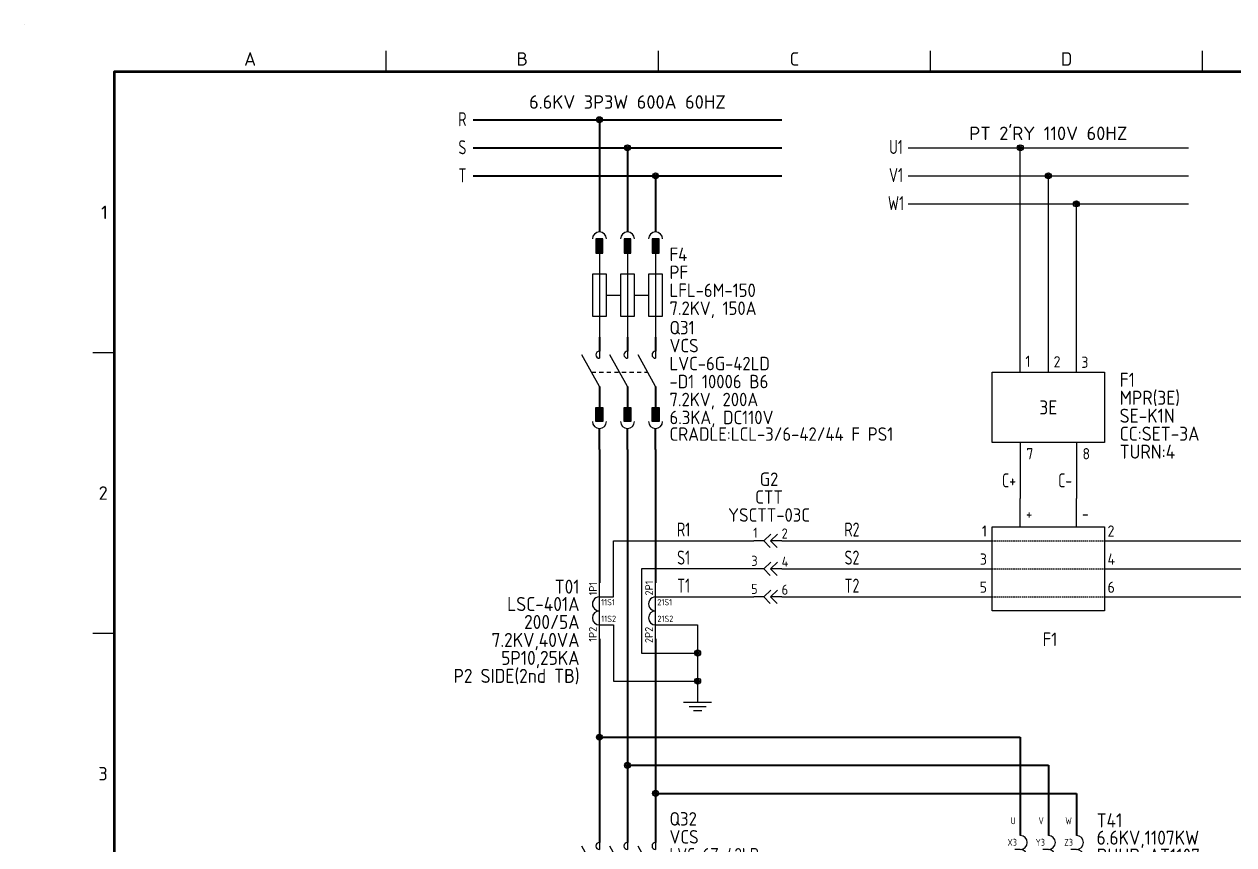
# Model space of a CAD drawing. Header units: millimetres. Extents: x 0 to 556, y 1 to 306.
# Drawn here: x 0 to 215.6, y 145.8 to 292 of the extents above; entities that cross this region are included whole.
import ezdxf
from ezdxf.enums import TextEntityAlignment as Align

# ---------------------------------------------------------------- set-up
doc = ezdxf.new("R2010")
doc.units = ezdxf.units.MM
for name, pattern in [('ACAD_ISO12W100', [21, 12, -3, 0, -3, 0, -3]), ('HIDDEN', [0.375, 0.25, -0.125]), ('JIS_02_0.7', [1.35, 0.75, -0.6])]:
    doc.linetypes.add(name, pattern=pattern)
doc.layers.add('BUS&POWER CABLE', color=2, linetype='Continuous', lineweight=40)
doc.layers.add('Sheet Out Line', color=2, linetype='Continuous', lineweight=50)
for name, color, linetype in [('LINK', 7, 'Continuous'), ('MISC', 7, 'Continuous'), ('Normal Text', 7, 'Continuous'), ('Sheet Line', 3, 'Continuous'), ('Sheet Text', 2, 'Continuous'), ('SYMS', 7, 'Continuous'), ('TAGS', 7, 'Continuous'), ('TERMS', 7, 'Continuous'), ('WIRE(DEFAULT)', 7, 'Continuous'), ('WIRE_RED', 1, 'Continuous'), ('WIRE_YELLOW', 2, 'Continuous'), ('WIREFIXED', 7, 'Continuous')]:
    doc.layers.add(name, color=color, linetype=linetype)
doc.styles.get("Standard").update_dxf_attribs({"font": 'txt.shx', "height": 2.4, "bigfont": 'whgtxt.shx'})
doc.styles.add('WD', font='ISOCP2.shx')
doc.styles.add('WD_IEC', font='ISOCP2.shx', dxfattribs={"width": 1.1, "height": 2.4, "bigfont": 'whgtxt.shx'})

# ---------------------------------------------------------------- blocks, each defined once
blk = doc.blocks.new('VDA1_CT1')
for p, q in [((0, -5), (0, 5)), ((0, 2.5), (2.5, 2.5)), ((0, -2.5), (2.5, -2.5))]:
    blk.add_line(p, q)
for centre, start, end in [((0, 1.25), 90, 270.1236), ((0, -1.25), 90.1236, 270)]:
    blk.add_arc(centre, 1.25, start, end)
at = {"style": 'WD_IEC', "width": 1.05}
blk.add_attdef('TERM01', text='', height=1.4, rotation=90, dxfattribs=at).set_placement((-0.02, 2.76), align=Align.BOTTOM_LEFT)
at = {"style": 'WD_IEC'}
for tag, p in [('TAG1', (-3.54, 3.07)), ('RATING11', (-3.54, -0.02)), ('RATING1', (-3.54, -3.22)), ('RATING2', (-3.54, -6.42)), ('RATING3', (-3.54, -9.62)), ('RATING4', (-3.54, -12.82))]:
    blk.add_attdef(tag, text='', height=2.5, dxfattribs=at).set_placement(p, align=Align.RIGHT)
at = {"flags": 1}
for tag, p, height, style in [('X2TERM01', (0, 5), 0.08, 'WD'), ('X2TERM03', (2.5, 2.5), 0.08, 'WD'), ('X8TERM04', (2.5, -2.5), 0.08, 'WD'), ('INST', (4.53, -4.65), 1, 'WD_IEC'), ('X8TERM02', (0, -5), 0.08, 'WD'), ('LOC', (4.42, -5.91), 1, 'WD_IEC'), ('FAMILY', (4.43, -7.27), 1, 'WD_IEC'), ('CAT', (4.47, -8.52), 1, 'WD_IEC'), ('ASSYCODE', (4.28, -11.08), 1, 'WD_IEC'), ('MFG', (4.41, -9.77), 1, 'WD_IEC')]:
    blk.add_attdef(tag, p, '', height=height, dxfattribs=dict(at, style=style))
at = {"style": 'WD_IEC'}
for tag, p in [('TERM03', (0.3, 0.67)), ('TERM04', (0.32, -2.28))]:
    blk.add_attdef(tag, text='', height=1.1, dxfattribs=at).set_placement(p, align=Align.BOTTOM_LEFT)
at = {"style": 'WD_IEC', "width": 1.05}
blk.add_attdef('TERM02', text='', height=1.4, rotation=90, dxfattribs=at).set_placement((-0.06, -2.83), align=Align.BOTTOM_RIGHT)
blk = doc.blocks.new('VDA2_CT1')
for p, q in [((0, -5), (0, 5)), ((0, 2.5), (2.5, 2.5)), ((0, -2.5), (2.5, -2.5))]:
    blk.add_line(p, q)
for centre, start, end in [((0, 1.25), 90, 270.1236), ((0, -1.25), 90.1236, 270)]:
    blk.add_arc(centre, 1.25, start, end)
at = {"style": 'WD_IEC', "width": 1.05}
blk.add_attdef('TERM01', text='', height=1.4, rotation=90, dxfattribs=at).set_placement((-0.02, 2.76), align=Align.BOTTOM_LEFT)
at = {"style": 'WD_IEC', "flags": 1}
for tag, p in [('TAG2', (-3.54, 3.07)), ('RATING11', (-3.54, -0.02)), ('RATING1', (-3.54, -3.22)), ('RATING2', (-3.54, -6.42)), ('RATING3', (-3.54, -9.62)), ('RATING4', (-3.54, -12.82))]:
    blk.add_attdef(tag, text='', height=2.5, dxfattribs=at).set_placement(p, align=Align.RIGHT)
at = {"flags": 1}
for tag, p, height, style in [('X2TERM01', (0, 5), 0.08, 'WD'), ('X2TERM03', (2.5, 2.5), 0.08, 'WD'), ('X8TERM04', (2.5, -2.5), 0.08, 'WD'), ('INST', (4.53, -4.65), 1, 'WD_IEC'), ('X8TERM02', (0, -5), 0.08, 'WD'), ('LOC', (4.42, -5.91), 1, 'WD_IEC'), ('FAMILY', (4.43, -7.27), 1, 'WD_IEC'), ('CAT', (4.47, -8.52), 1, 'WD_IEC'), ('ASSYCODE', (4.28, -11.08), 1, 'WD_IEC'), ('MFG', (4.41, -9.77), 1, 'WD_IEC')]:
    blk.add_attdef(tag, p, '', height=height, dxfattribs=dict(at, style=style))
at = {"style": 'WD_IEC'}
for tag, p in [('TERM03', (0.3, 0.67)), ('TERM04', (0.32, -2.28))]:
    blk.add_attdef(tag, text='', height=1.1, dxfattribs=at).set_placement(p, align=Align.BOTTOM_LEFT)
at = {"style": 'WD_IEC', "width": 1.05}
blk.add_attdef('TERM02', text='', height=1.4, rotation=90, dxfattribs=at).set_placement((-0.06, -2.83), align=Align.BOTTOM_RIGHT)
blk = doc.blocks.new('WDDOT')
for radius in [0.529, 0.33, 0.164]:
    blk.add_circle((0, 0), radius)
blk = doc.blocks.new('VGND2')
at = {"color": 3}
for p, q in [((0, 0), (0, -1.25)), ((-2.5, -1.25), (2.5, -1.25)), ((-1.5, -2), (1.5, -2)), ((-0.75, -2.75), (0.75, -2.75))]:
    blk.add_line(p, q, dxfattribs=at)
at = {"style": 'WD_IEC'}
for tag, p in [('INST', (-4.14, 0.1)), ('LOC', (-4.14, -3.4))]:
    blk.add_attdef(tag, text='', height=2.5, dxfattribs=at).set_placement(p, align=Align.RIGHT)
at = {"style": 'WD_IEC', "flags": 1}
blk.add_attdef('X2TERM01', (0, 0), '', height=0.32, dxfattribs=at)
at = {"color": 3, "style": 'WD_IEC', "flags": 1}
blk.add_attdef('TAG1', text='', height=2.4, dxfattribs=at).set_placement((-2.47, -6.6), align=Align.RIGHT)
blk = doc.blocks.new('HT51_TTM1')
at = {"layer": 'SYMS'}
for p, q in [((-0.7, 0), (-2.5, 0)), ((-0.7, 0), (0.56, 1.2)), ((-0.7, 0), (0.45, -1.2)), ((0.5, 0), (1.76, 1.2)), ((2.5, 0), (0.5, 0)), ((0.5, 0), (1.65, -1.2))]:
    blk.add_line(p, q, dxfattribs=at)
at = {"style": 'WD_IEC'}
for tag, p in [('TAG1', (0.23, 10.96)), ('RATING12', (0.23, 7.79)), ('RATING11', (0.23, 4.59))]:
    blk.add_attdef(tag, text='', height=2.4, dxfattribs=at).set_placement(p, align=Align.MIDDLE_CENTER)
blk.add_attdef('TERM01', text='', height=1.8, dxfattribs=at).set_placement((-1.81, 0.52), align=Align.RIGHT)
blk.add_attdef('TERM02', (2.46, 0.39), '', height=1.8, dxfattribs=at)
at = {"style": 'WD', "flags": 1}
for tag, p in [('X4TERM01', (-2.5, 0)), ('X1TERM02', (2.5, 0))]:
    blk.add_attdef(tag, p, '', height=0.08, dxfattribs=at)
at = {"style": 'WD_IEC', "flags": 1}
for tag, p in [('INST', (-3.15, -3.28)), ('LOC', (-3.18, -4.58)), ('FAMILY', (-3.05, -5.97)), ('MFG', (-2.98, -7.5)), ('CAT', (-3.01, -8.8)), ('ASSYCODE', (-2.88, -10.19)), ('CAT01', (-2.88, -11.59)), ('CAT02', (-2.88, -13.05))]:
    blk.add_attdef(tag, text='', height=1, dxfattribs=at).set_placement(p, align=Align.RIGHT)
blk = doc.blocks.new('HT52_TTM1')
at = {"layer": 'SYMS'}
for p, q in [((-0.7, 0), (-2.5, 0)), ((-0.7, 0), (0.56, 1.2)), ((-0.7, 0), (0.45, -1.2)), ((0.5, 0), (1.76, 1.2)), ((2.5, 0), (0.5, 0)), ((0.5, 0), (1.65, -1.2))]:
    blk.add_line(p, q, dxfattribs=at)
at = {"style": 'WD_IEC', "flags": 1}
for tag, p in [('TAG2', (0.23, 10.96)), ('RATING12', (0.23, 7.79)), ('RATING11', (0.23, 4.59))]:
    blk.add_attdef(tag, text='', height=2.4, dxfattribs=at).set_placement(p, align=Align.MIDDLE_CENTER)
at = {"style": 'WD_IEC'}
blk.add_attdef('TERM01', text='', height=1.8, dxfattribs=at).set_placement((-1.81, 0.52), align=Align.RIGHT)
blk.add_attdef('TERM02', (2.46, 0.39), '', height=1.8, dxfattribs=at)
at = {"style": 'WD', "flags": 1}
for tag, p in [('X4TERM01', (-2.5, 0)), ('X1TERM02', (2.5, 0))]:
    blk.add_attdef(tag, p, '', height=0.08, dxfattribs=at)
at = {"style": 'WD_IEC', "flags": 1}
for tag, p in [('INST', (-3.15, -3.28)), ('LOC', (-3.18, -4.58)), ('FAMILY', (-3.05, -5.97))]:
    blk.add_attdef(tag, text='', height=1, dxfattribs=at).set_placement(p, align=Align.RIGHT)
blk = doc.blocks.new('WD_WNH')
at = {"linetype": 'Continuous', "style": 'WD_IEC', "width": 0.8}
blk.add_attdef('WIRENO', text='', height=2.5, dxfattribs=at).set_placement((0, 0.75), align=Align.CENTER)
at = {"style": 'WD_IEC', "flags": 1}
for tag, p in [('W08USER', (0, 0.375)), ('W04USER', (0, 0.875)), ('W05USER', (0, 0.75)), ('W09USER', (0, 0.25)), ('W03USER', (0, 1)), ('W06USER', (0, 0.625)), ('W07USER', (0, 0.5)), ('W02USER', (0, 1.125)), ('W01USER', (0, 1.25)), ('W10USER', (0, 0.125))]:
    blk.add_attdef(tag, text='', height=0.08, dxfattribs=at).set_placement(p, align=Align.CENTER)
blk = doc.blocks.new('VA22_VCST1')
at = {"color": 2, "lineweight": 40}
for p, q in [((-5, 6.25), (-5, 3.75)), ((0, 6.25), (0, 3.75)), ((5, 6.25), (5, 3.75)), ((-5, -2.5), (-5, -6.25)), ((0, -2.5), (0, -6.25)), ((5, -2.5), (5, -6.25))]:
    blk.add_line(p, q, dxfattribs=at)
for p, q in [((-5, -2.5), (-8.12, 3.12)), ((-5, 3.75), (-5, 2.5)), ((0, -2.5), (-3.12, 3.12)), ((0, 3.75), (0, 2.5)), ((5, -2.5), (1.88, 3.12)), ((5, 3.75), (5, 2.5))]:
    blk.add_line(p, q)
at = {"linetype": 'JIS_02_0.7'}
blk.add_line((-6.39, 0), (3.61, 0), dxfattribs=at)
for centre in [(-5, 3.12), (0, 3.12), (5, 3.12)]:
    blk.add_arc(centre, 0.625, 90, 270)
at = {"style": 'WD_IEC'}
for tag, p in [('TAG2', (7.49, 7.96)), ('RATING12', (7.49, 4.76)), ('RATING11', (7.49, 1.56)), ('RATING10', (7.49, -1.64)), ('RATING1', (7.49, -4.84)), ('RATING2', (7.49, -8.04))]:
    blk.add_attdef(tag, text='', height=2.4, dxfattribs=at).set_placement(p, align=Align.MIDDLE_LEFT)
at = {"style": 'WD', "flags": 1}
for tag, p, height in [('X2TERM01', (-5, 6.25), 0.08), ('X2TERM02', (0, 6.25), 0.08), ('X2TERM03', (5, 6.25), 0.08), ('X4LINK', (-6.39, 0), 0.01), ('X1LINK', (3.61, 0), 0.01), ('X8TERM04', (-5, -6.25), 0.08), ('X8TERM05', (0, -6.25), 0.08), ('X8TERM06', (5, -6.25), 0.08)]:
    blk.add_attdef(tag, p, '', height=height, dxfattribs=at)
at = {"style": 'WD_IEC', "flags": 1}
for tag, p in [('INST', (-6.99, -4.03)), ('FAMILY', (-6.9, -6.72)), ('LOC', (-7.02, -5.33)), ('WDTAGALT', (-6.95, -8.07))]:
    blk.add_attdef(tag, text='', height=1, dxfattribs=at).set_placement(p, align=Align.RIGHT)
blk = doc.blocks.new('VG11_PROT_3E_DT1')
for p, q in [((-5, 5), (-5, 10)), ((0, 5), (0, 10)), ((5, 5), (5, 10)), ((-5, -7.5), (-5, -12.5)), ((5, -7.5), (5, -12.5))]:
    blk.add_line(p, q)
blk.add_lwpolyline([(-10, 5), (10, 5), (10, -7.5), (-10, -7.5)], close=True)
at = {"style": 'WD', "flags": 1}
for tag, p in [('X2TERM01', (-5, 10)), ('X2TERM02', (0, 10)), ('X2TERM03', (5, 10)), ('X8TERM04', (-5, -12.5)), ('X8TERM05', (5, -12.5))]:
    blk.add_attdef(tag, p, '', height=0.32, dxfattribs=at)
at = {"linetype": 'Continuous', "style": 'WD'}
for tag, p in [('TERM01', (-4.09, 5.96)), ('TERM02', (0.94, 5.88)), ('TERM03', (5.88, 5.79)), ('TERM04', (-3.92, -10.5)), ('TERM05', (6.08, -10.5))]:
    blk.add_attdef(tag, p, '', height=2, dxfattribs=at)
at = {"style": 'WD'}
for tag, p in [('TAG1', (12.7, 2.42)), ('RATING12', (12.7, -0.78)), ('RATING11', (12.7, -3.98)), ('RATING1', (12.7, -7.18)), ('TURN', (12.7, -10.38))]:
    blk.add_attdef(tag, p, '', height=2.5, dxfattribs=at)
at = {"style": 'WD', "flags": 1}
for tag, p in [('INST', (-12.31, 1.22)), ('LOC', (-12.35, -0.14)), ('FAMILY', (-12.23, -2.87)), ('CAT', (-12.33, -1.49)), ('MFG', (-12.29, -4.28)), ('ASSYCODE', (-12.35, -5.64))]:
    blk.add_attdef(tag, text='', height=1, dxfattribs=at).set_placement(p, align=Align.RIGHT)
at = {"style": 'WD'}
blk.add_attdef('TEXT1', text='', height=2.5, dxfattribs=at).set_placement((0, -1.25), align=Align.MIDDLE_CENTER)
blk = doc.blocks.new('VG12_MCT_3E_DT1')
for p, q in [((-5, 7.5), (-5, 12.5)), ((5, 7.5), (5, 12.5))]:
    blk.add_line(p, q)
at = {"linetype": 'HIDDEN'}
for p, q in [((-10, 5), (10, 5)), ((-10, 0), (10, 0)), ((-10, -5), (10, -5))]:
    blk.add_line(p, q, dxfattribs=at)
blk.add_lwpolyline([(-10, 7.5), (10, 7.5), (10, -7.5), (-10, -7.5)], close=True)
at = {"style": 'WD', "flags": 1}
for tag, p in [('X2TERM01', (-5, 12.5)), ('X2TERM02', (5, 12.5)), ('X1TERM03', (10, 5)), ('X1TERM05', (10, 0)), ('X1TERM07', (10, -5))]:
    blk.add_attdef(tag, p, '', height=0.32, dxfattribs=at)
at = {"linetype": 'Continuous', "style": 'WD'}
for tag, p in [('TERM01', (-4.03, 8.79)), ('TERM02', (5.97, 8.79)), ('TERM04', (10.55, 5.73)), ('TERM06', (10.55, 0.73)), ('TERM08', (10.55, -4.27))]:
    blk.add_attdef(tag, p, '', height=2, dxfattribs=at)
for tag, p in [('TERM03', (-10.94, 5.73)), ('TERM05', (-10.94, 0.73)), ('TERM07', (-10.94, -4.27))]:
    blk.add_attdef(tag, text='', height=2, dxfattribs=at).set_placement(p, align=Align.RIGHT)
at = {"flags": 1}
for tag, height, style, p in [('X4TERM03', 0.32, 'WD', (-10, 5)), ('X4TERM05', 0.32, 'WD', (-10, 0)), ('X4TERM07', 0.32, 'WD', (-10, -5)), ('INST', 1, 'WD', (-8.45, -9.34)), ('LOC', 1, 'WD', (-8.52, -10.73)), ('FAMILY', 1, 'WD', (-8.48, -13.64)), ('XREF', 1, 'WD', (-8.52, -12.26)), ('PINLIST_TYPE', 1, 'WD_IEC', (-8.41, -15.02))]:
    blk.add_attdef(tag, text='', height=height, dxfattribs=dict(at, style=style)).set_placement(p, align=Align.RIGHT)
at = {"style": 'WD_IEC'}
for tag, p in [('TAG2', (0.28, -8.85)), ('TEXT1', (0.28, -12.05)), ('TEXT2', (0.28, -15.25))]:
    blk.add_attdef(tag, text='', height=2.4, dxfattribs=at).set_placement(p, align=Align.TOP_CENTER)
blk = doc.blocks.new('WD_WNV')
at = {"linetype": 'Continuous', "style": 'WD_IEC', "width": 0.8}
blk.add_attdef('WIRENO', text='', height=2.5, rotation=90, dxfattribs=at).set_placement((-0.75, 0), align=Align.CENTER)
at = {"style": 'WD_IEC', "flags": 1}
for tag, p in [('W08USER', (-1, 0.375)), ('W04USER', (-1, 0.875)), ('W05USER', (-1, 0.75)), ('W09USER', (-1, 0.25)), ('W03USER', (-1, 1)), ('W06USER', (-1, 0.625)), ('W07USER', (-1, 0.5)), ('W02USER', (-1, 1.125)), ('W01USER', (-1, 1.25)), ('W10USER', (-1, 0.125))]:
    blk.add_attdef(tag, text='', height=0.08, dxfattribs=at).set_placement(p, align=Align.CENTER)
blk = doc.blocks.new('LSSA3')
blk.add_circle((0, 292), 0.01)
at = {"layer": 'Sheet Line'}
for p, q in [((64.5, 283.5), (64.5, 287.25)), ((113, 283.5), (113, 287.25)), ((161.5, 283.5), (161.5, 287.25)), ((210, 283.5), (210, 287.25)), ((16, 233.5), (12.25, 233.5)), ((16, 183.5), (12.25, 183.5))]:
    blk.add_line(p, q, dxfattribs=at)
at = {"layer": 'Sheet Out Line'}
blk.add_lwpolyline([(16, 6.5), (404, 6.5), (404, 283.5), (16, 283.5)], close=True, dxfattribs=at)
at = {"style": 'WD_IEC', "width": 1.1}
for tag, height, p in [('DESC4', 2.4, (57.5, 39.5)), ('CUSTOMERS31', 3.8, (219, 38)), ('TITLE1', 3.6, (333, 37.5)), ('CUSTOMERS21', 3.8, (219, 35.25)), ('DESC3', 2.4, (57.5, 33.5)), ('CUSTOMERS32', 3.8, (219, 32.5)), ('TITLE2', 3.6, (333, 32.5)), ('CUSTOMERS22', 3.8, (219, 29.75)), ('RN', 3.5, (398, 28.75)), ('DESC2', 2.4, (57.5, 27.5)), ('CUSTOMERS33', 3.8, (219, 27)), ('TITLE3', 3.6, (333, 27.5)), ('DESC1', 2.4, (57.5, 21.5)), ('FILE', 2.4, (314, 18.5)), ('WORKNO', 3.5, (365.5, 18.5)), ('DESC0', 2.4, (57.5, 15.5)), ('SHN', 2.4, (395, 12)), ('TSH', 2.4, (401, 9))]:
    blk.add_attdef(tag, text='', height=height, dxfattribs=at).set_placement(p, align=Align.MIDDLE_CENTER)
at = {"style": 'WD_IEC'}
for tag, p in [('DATE4', (96.5, 39.5)), ('DRWN4', (111.5, 39.5)), ('DSGN4', (126.5, 39.5)), ('CHKD4', (141.5, 39.5)), ('APPD4', (156.5, 39.5)), ('DATE3', (96.5, 33.5)), ('DRWN3', (111.5, 33.5)), ('DSGN3', (126.5, 33.5)), ('CHKD3', (141.5, 33.5)), ('APPD3', (156.5, 33.5)), ('DATE2', (96.5, 27.5)), ('DRWN2', (111.5, 27.5)), ('DSGN2', (126.5, 27.5)), ('CHKD2', (141.5, 27.5)), ('APPD2', (156.5, 27.5)), ('DATE1', (96.5, 21.5)), ('DRWN1', (111.5, 21.5)), ('DSGN1', (126.5, 21.5)), ('CHKD1', (141.5, 21.5)), ('APPD1', (156.5, 21.5)), ('DATE0', (96.5, 15.5)), ('DRWN0', (111.5, 15.5)), ('DSGN0', (126.5, 15.5)), ('CHKD0', (141.5, 15.5)), ('APPD0', (156.5, 15.5))]:
    blk.add_attdef(tag, text='', height=2.4, dxfattribs=at).set_placement(p, align=Align.MIDDLE_CENTER)
at = {"style": 'WD_IEC', "width": 1.1}
for tag, p in [('DWG1ST', (345, 10.5)), ('DWGNO', (373.49, 10.5))]:
    blk.add_attdef(tag, text='', height=3.5, dxfattribs=at).set_placement(p, align=Align.MIDDLE_LEFT)
at = {"style": 'WD_IEC', "width": 1.1, "flags": 9}
blk.add_attdef('WD_TB', (0, 0), '', height=2.4, dxfattribs=at)
at = {"layer": 'Sheet Text', "style": 'WD_IEC', "width": 1.1}
for s, p in [('A', (40.25, 284.62)), ('B', (88.75, 284.62)), ('C', (137.25, 284.62)), ('D', (185.75, 284.62))]:
    blk.add_text(s, height=2.4, dxfattribs=at).set_placement(p, align=Align.CENTER)
for s, p in [('1', (14.88, 258.5)), ('2', (14.88, 208.5)), ('3', (14.88, 158.5))]:
    blk.add_text(s, height=2.4, dxfattribs=at).set_placement(p, align=Align.MIDDLE_RIGHT)
blk = doc.blocks.new('VA21_VCSPF1')
blk.add_line((0, 13.75), (0, -1.25))
blk.add_lwpolyline([(-1.25, 10), (-1.25, 2.5), (1.25, 2.5), (1.25, 10)], close=True)
at = {"flags": 1}
for tag, p, height, style in [('X2TERM01', (0, 13.75), 0.08, 'WD'), ('X4LINK', (-1.25, 6.25), 0.32, 'WD_IEC'), ('X1LINK', (1.25, 6.25), 0.32, 'WD_IEC'), ('X8TERM02', (0, -1.25), 0.08, 'WD')]:
    blk.add_attdef(tag, p, '', height=height, dxfattribs=dict(at, style=style))
at = {"style": 'WD_IEC'}
for tag, p in [('TAG1', (2.49, 13.52)), ('RATING12', (2.49, 10.32)), ('RATING11', (2.49, 7.12)), ('RATING1', (2.49, 3.92))]:
    blk.add_attdef(tag, text='', height=2.4, dxfattribs=at).set_placement(p, align=Align.MIDDLE_LEFT)
at = {"style": 'WD_IEC', "flags": 1}
for tag, p in [('INST', (-2.72, 3.2)), ('LOC', (-2.72, 1.9)), ('FAMILY', (-2.72, 0.6)), ('MFG', (-2.72, -0.7)), ('ASSYCODE', (-2.72, -2)), ('WDTAGALT', (-2.72, -3.3)), ('CAT', (-2.72, -4.55))]:
    blk.add_attdef(tag, text='', height=1, dxfattribs=at).set_placement(p, align=Align.RIGHT)
blk = doc.blocks.new('VA22_VCSPF1')
blk.add_line((0, 13.75), (0, -1.25))
blk.add_lwpolyline([(-1.25, 10), (-1.25, 2.5), (1.25, 2.5), (1.25, 10)], close=True)
at = {"flags": 1}
for tag, p, height, style in [('X2TERM01', (0, 13.75), 0.08, 'WD'), ('X4LINK', (-1.25, 6.25), 0.32, 'WD_IEC'), ('X1LINK', (1.25, 6.25), 0.32, 'WD_IEC'), ('X8TERM02', (0, -1.25), 0.08, 'WD')]:
    blk.add_attdef(tag, p, '', height=height, dxfattribs=dict(at, style=style))
at = {"style": 'WD_IEC', "flags": 1}
for tag, p in [('TAG2', (2.49, 13.52)), ('RATING12', (2.49, 10.32)), ('RATING11', (2.49, 7.12)), ('RATING1', (2.49, 3.92))]:
    blk.add_attdef(tag, text='', height=2.4, dxfattribs=at).set_placement(p, align=Align.MIDDLE_LEFT)
for tag, p in [('INST', (-2.72, 3.2)), ('LOC', (-2.72, 1.9)), ('FAMILY', (-2.72, 0.6)), ('MFG', (-2.72, -0.7)), ('ASSYCODE', (-2.72, -2)), ('WDTAGALT', (-2.72, -3.3)), ('CAT', (-2.72, -4.55))]:
    blk.add_attdef(tag, text='', height=1, dxfattribs=at).set_placement(p, align=Align.RIGHT)
blk = doc.blocks.new('VA21_CRADLE2')
at = {"color": 2, "lineweight": 40}
for p, q in [((-5, 21.25), (-5, 17.5)), ((0, 21.25), (0, 17.5)), ((5, 21.25), (5, 17.5)), ((-5, -21.25), (-5, -17.5)), ((0, -21.25), (0, -17.5)), ((5, -21.25), (5, -17.5))]:
    blk.add_line(p, q, dxfattribs=at)
for points in [[(-4.38, 16.25), (-5.62, 16.25), (-5.62, 13.75), (-4.38, 13.75)], [(0.62, 16.25), (-0.62, 16.25), (-0.62, 13.75), (0.62, 13.75)], [(5.62, 16.25), (4.38, 16.25), (4.38, 13.75), (5.62, 13.75)], [(-4.38, -16.25), (-5.62, -16.25), (-5.62, -13.75), (-4.38, -13.75)], [(0.62, -16.25), (-0.62, -16.25), (-0.62, -13.75), (0.62, -13.75)], [(5.62, -16.25), (4.38, -16.25), (4.38, -13.75), (5.62, -13.75)]]:
    blk.add_lwpolyline(points, close=True)
for centre, start, end in [((-5, 16.25), 0, 180), ((0, 16.25), 0, 180), ((5, 16.25), 0, 180), ((-5, -16.25), 180, 0), ((0, -16.25), 180, 0), ((5, -16.25), 180, 0)]:
    blk.add_arc(centre, 1.25, start, end)
for points in [[(-4.38, 13.75), (-4.38, 16.25), (-5.62, 13.75), (-5.62, 16.25)], [(0.62, 13.75), (0.62, 16.25), (-0.62, 13.75), (-0.62, 16.25)], [(5.62, 13.75), (5.62, 16.25), (4.38, 13.75), (4.38, 16.25)], [(-4.38, -13.75), (-4.38, -16.25), (-5.62, -13.75), (-5.62, -16.25)], [(0.62, -13.75), (0.62, -16.25), (-0.62, -13.75), (-0.62, -16.25)], [(5.62, -13.75), (5.62, -16.25), (4.38, -13.75), (4.38, -16.25)]]:
    blk.add_solid(points)
at = {"style": 'WD', "flags": 1}
for tag, p in [('X2TERM01', (-5, 21.25)), ('X2TERM02', (0, 21.25)), ('X2TERM03', (5, 21.25)), ('X8TERM04', (-5, -21.25)), ('X8TERM05', (0, -21.25)), ('X8TERM06', (5, -21.25))]:
    blk.add_attdef(tag, p, '', height=0.08, dxfattribs=at)
at = {"style": 'WD_IEC', "flags": 1}
for tag, p in [('INST', (-7.37, -18.1)), ('LOC', (-7.4, -19.4)), ('FAMILY', (-7.27, -20.79)), ('MFG', (-7.27, -22.22)), ('CAT', (-7.27, -23.54)), ('WDTAGALT', (-7.27, -26.26)), ('ASSYCODE', (-7.27, -24.87))]:
    blk.add_attdef(tag, text='', height=1, dxfattribs=at).set_placement(p, align=Align.RIGHT)
at = {"style": 'WD_IEC'}
blk.add_attdef('RATING11', text='', height=2.4, dxfattribs=at).set_placement((7.49, -18.5), align=Align.MIDDLE_LEFT)
at = {"style": 'WD_IEC', "flags": 1}
blk.add_attdef('TAG1', text='', height=2.4, dxfattribs=at).set_placement((7.49, -21.54), align=Align.MIDDLE_LEFT)
blk = doc.blocks.new('VD61_AUTOTRT1')
at = {"color": 2, "lineweight": 40}
for p, q in [((-5, 10), (-5, 5)), ((0, 10), (0, 5)), ((5, 10), (5, 5)), ((-5, -5), (-5, -10)), ((0, -5), (0, -10)), ((5, -5), (5, -10))]:
    blk.add_line(p, q, dxfattribs=at)
for p, q in [((-5, 2.5), (-6, 2.5)), ((0, 2.5), (-1, 2.5)), ((5, 2.5), (4, 2.5)), ((-5, 0), (-6, 0)), ((0, 0), (-1, 0)), ((5, 0), (4, 0)), ((-5, -2.5), (-6, -2.5)), ((0, -2.5), (-1, -2.5)), ((5, -2.5), (4, -2.5))]:
    blk.add_line(p, q)
for centre in [(-5, 3.75), (0, 3.75), (5, 3.75), (-5, 1.25), (0, 1.25), (5, 1.25), (-5, -1.25), (0, -1.25), (5, -1.25), (-5, -3.75), (0, -3.75), (5, -3.75)]:
    blk.add_arc(centre, 1.25, 270, 90)
at = {"style": 'WD_IEC', "flags": 1}
for tag, p in [('INST', (8.94, 10.62)), ('LOC', (8.98, 9.45))]:
    blk.add_attdef(tag, p, '', height=1, dxfattribs=at)
at = {"flags": 1}
for tag, p in [('X2TERM01', (-5, 10)), ('X2TERM06', (0, 10)), ('X2TERM11', (5, 10)), ('X4TERM02', (-6, 2.5)), ('X4TERM07', (-1, 2.5)), ('X4TERM12', (4, 2.5)), ('X4TERM03', (-6, 0)), ('X4TERM08', (-1, 0)), ('X4TERM13', (4, 0)), ('X4TERM04', (-6, -2.5)), ('X4TERM09', (-1, -2.5)), ('X4TERM14', (4, -2.5)), ('X8TERM05', (-5, -10)), ('X8TERM10', (0, -10)), ('X8TERM15', (5, -10))]:
    blk.add_attdef(tag, p, '', height=0.08, dxfattribs=at)
at = {"style": 'WD_IEC'}
for tag, p in [('TAG1', (8.6, 6.45)), ('RATING1', (8.6, 3.36)), ('RATING11', (8.6, 0.16)), ('RATING2', (8.6, -3.04)), ('RATING3', (8.6, -6.24)), ('RATING4', (8.6, -9.44)), ('DESC1', (8.6, -12.64))]:
    blk.add_attdef(tag, p, '', height=2.5, dxfattribs=at)
at = {"style": 'WD_IEC', "width": 0.75}
for tag, p in [('TERM01', (-5.81, 7)), ('TERM06', (-0.81, 7)), ('TERM11', (4.19, 7)), ('TERM02', (-5.61, 3.15)), ('TERM07', (-0.61, 3.15)), ('TERM12', (4.39, 3.15)), ('TERM03', (-5.61, 0.65)), ('TERM08', (-0.61, 0.65)), ('TERM13', (4.39, 0.65)), ('TERM04', (-5.61, -1.85)), ('TERM09', (-0.61, -1.85)), ('TERM14', (4.39, -1.85)), ('TERM05', (-5.61, -7.82)), ('TERM10', (-0.61, -7.82)), ('TERM15', (4.39, -7.82))]:
    blk.add_attdef(tag, text='', height=1.25, dxfattribs=at).set_placement(p, align=Align.RIGHT)
at = {"style": 'WD_IEC', "flags": 1}
for tag, p in [('FAMILY', (-6.92, -10.38)), ('MFG', (-6.87, -13.16)), ('CAT', (-6.92, -11.88)), ('ASSYCODE', (-6.87, -14.53))]:
    blk.add_attdef(tag, text='', height=1, dxfattribs=at).set_placement(p, align=Align.RIGHT)

msp = doc.modelspace()

# ---------------------------------------------------------------- linework, layer by layer
at = {"layer": 'BUS&POWER CABLE'}
for p, q in [((80, 275), (135, 275)), ((102.5, 275), (102.5, 258.75)), ((80, 270), (135, 270)), ((107.5, 270), (107.5, 258.75)), ((80, 265), (135, 265)), ((112.5, 265), (112.5, 258.75)), ((102.5, 236.25), (102.5, 236.25)), ((107.5, 236.25), (107.5, 236.25)), ((112.5, 236.25), (112.5, 236.25)), ((102.5, 216.25), (102.5, 192.5)), ((107.5, 216.25), (107.5, 160)), ((112.5, 216.25), (112.5, 192.5)), ((102.5, 182.5), (102.5, 165)), ((112.5, 182.5), (112.5, 155)), ((102.5, 165), (177.5, 165)), ((102.5, 165), (102.5, 148.75)), ((177.5, 165), (177.5, 152.5)), ((107.5, 160), (182.5, 160)), ((107.5, 160), (107.5, 148.75)), ((182.5, 160), (182.5, 152.5)), ((112.5, 155), (187.5, 155)), ((112.5, 155), (112.5, 148.75)), ((187.5, 155), (187.5, 152.5)), ((182.5, 152.5), (182.5, 152.5)), ((187.5, 152.5), (187.5, 152.5))]:
    msp.add_line(p, q, dxfattribs=at)
at = {"layer": 'LINK'}
for points in [[(103.75, 243.75), (106.25, 243.75)], [(108.75, 243.75), (111.25, 243.75)]]:
    msp.add_lwpolyline(points, dxfattribs=at)
at = {"layer": 'WIRE(DEFAULT)', "linetype": 'ACAD_ISO12W100'}
for p, q in [((105, 190), (105, 200)), ((115, 190), (115, 190)), ((115, 185), (115, 185))]:
    msp.add_line(p, q, dxfattribs=at)
at = {"layer": 'WIRE(DEFAULT)', "linetype": 'Continuous'}
for p, q in [((105, 200), (130, 200)), ((115, 190), (130, 190)), ((115, 185), (120, 185))]:
    msp.add_line(p, q, dxfattribs=at)
at = {"layer": 'WIRE(DEFAULT)'}
for p, q in [((135, 200), (172.5, 200)), ((192.5, 200), (230, 200)), ((110, 195), (110, 180)), ((130, 195), (110, 195)), ((135, 195), (172.5, 195)), ((192.5, 195), (290, 195)), ((135, 190), (172.5, 190)), ((192.5, 190), (300, 190)), ((105, 185), (105, 175)), ((120, 185), (120, 180)), ((110, 180), (120, 180)), ((120, 180), (120, 175)), ((105, 175), (120, 175)), ((120, 175), (120, 172.5))]:
    msp.add_line(p, q, dxfattribs=at)
at = {"layer": 'WIRE_RED'}
for p, q in [((157.5, 270), (207.5, 270)), ((177.5, 235), (177.5, 270)), ((157.5, 265), (207.5, 265)), ((182.5, 235), (182.5, 265)), ((157.5, 260), (207.5, 260)), ((187.5, 235), (187.5, 260))]:
    msp.add_line(p, q, dxfattribs=at)
at = {"layer": 'WIRE_YELLOW'}
for p, q in [((177.5, 212.5), (177.5, 207.5)), ((187.5, 212.5), (187.5, 207.5))]:
    msp.add_line(p, q, dxfattribs=at)

# ---------------------------------------------------------------- block references
at = {"layer": 'SYMS'}
for name, p in [('LSSA3', (0, 0)), ('WDDOT', (102.5, 275)), ('WDDOT', (107.5, 270)), ('WDDOT', (177.5, 270)), ('WDDOT', (112.5, 265)), ('WDDOT', (182.5, 265)), ('WDDOT', (187.5, 260)), ('VA22_VCSPF1', (102.5, 237.5)), ('VA22_VCSPF1', (107.5, 237.5)), ('WDDOT', (120, 180)), ('WDDOT', (120, 175)), ('VGND2', (120, 172.5)), ('WDDOT', (102.5, 165)), ('WDDOT', (107.5, 160)), ('WDDOT', (112.5, 155))]:
    msp.add_blockref(name, p, dxfattribs=at)
ref = msp.add_blockref('VA21_CRADLE2', (107.5, 237.5), dxfattribs=at)
ref.add_attrib('RATING11', 'CRADLE:LCL-3/6-42/44 F PS1', dxfattribs={"layer": 'MISC', "height": 2.4, "style": 'WD_IEC'}).set_placement((114.99, 219), align=Align.MIDDLE_LEFT)
ref = msp.add_blockref('VA21_VCSPF1', (112.5, 237.5), dxfattribs=at)
ref.add_attrib('RATING1', '7.2KV, 150A', dxfattribs={"layer": 'MISC', "height": 2.4, "style": 'WD_IEC'}).set_placement((114.99, 241.42), align=Align.MIDDLE_LEFT)
ref.add_attrib('RATING11', 'LFL-6M-150', dxfattribs={"layer": 'MISC', "height": 2.4, "style": 'WD_IEC'}).set_placement((114.99, 244.62), align=Align.MIDDLE_LEFT)
ref.add_attrib('RATING12', 'PF', dxfattribs={"layer": 'MISC', "height": 2.4, "style": 'WD_IEC'}).set_placement((114.99, 247.82), align=Align.MIDDLE_LEFT)
ref.add_attrib('TAG1', 'F4', dxfattribs={"layer": 'TAGS', "height": 2.4, "style": 'WD_IEC'}).set_placement((114.99, 251.02), align=Align.MIDDLE_LEFT)
ref = msp.add_blockref('VA22_VCST1', (107.5, 230), dxfattribs=at)
ref.add_attrib('RATING2', '6.3KA, DC110V', dxfattribs={"layer": 'MISC', "height": 2.4, "style": 'WD_IEC'}).set_placement((114.99, 221.96), align=Align.MIDDLE_LEFT)
ref.add_attrib('RATING1', '7.2KV, 200A', dxfattribs={"layer": 'MISC', "height": 2.4, "style": 'WD_IEC'}).set_placement((114.99, 225.16), align=Align.MIDDLE_LEFT)
ref.add_attrib('RATING10', '-D1 10006 B6', dxfattribs={"layer": 'MISC', "height": 2.4, "style": 'WD_IEC'}).set_placement((114.99, 228.36), align=Align.MIDDLE_LEFT)
ref.add_attrib('RATING11', 'LVC-6G-42LD', dxfattribs={"layer": 'MISC', "height": 2.4, "style": 'WD_IEC'}).set_placement((114.99, 231.56), align=Align.MIDDLE_LEFT)
ref.add_attrib('RATING12', 'VCS', dxfattribs={"layer": 'MISC', "height": 2.4, "style": 'WD_IEC'}).set_placement((114.99, 234.76), align=Align.MIDDLE_LEFT)
ref.add_attrib('TAG2', 'Q31', dxfattribs={"layer": 'TAGS', "height": 2.4, "style": 'WD_IEC'}).set_placement((114.99, 237.96), align=Align.MIDDLE_LEFT)
ref = msp.add_blockref('VG11_PROT_3E_DT1', (182.5, 225), dxfattribs=at)
ref.add_attrib('TERM05', '8', (188.58, 214.5), dxfattribs={"layer": 'TERMS', "linetype": 'Continuous', "height": 2, "style": 'WD'})
ref.add_attrib('TEXT1', '3E', dxfattribs={"layer": 'MISC', "height": 2.5, "style": 'WD'}).set_placement((182.5, 223.75), align=Align.MIDDLE_CENTER)
ref.add_attrib('TURN', 'TURN:4', (195.2, 214.62), dxfattribs={"layer": 'MISC', "height": 2.5, "style": 'WD'})
ref.add_attrib('RATING1', 'CC:SET-3A', (195.2, 217.82), dxfattribs={"layer": 'MISC', "height": 2.5, "style": 'WD'})
ref.add_attrib('RATING11', 'SE-K1N', (195.2, 221.02), dxfattribs={"layer": 'MISC', "height": 2.5, "style": 'WD'})
ref.add_attrib('RATING12', 'MPR(3E)', (195.2, 224.22), dxfattribs={"layer": 'MISC', "height": 2.5, "style": 'WD'})
ref.add_attrib('TERM04', '7', (178.58, 214.5), dxfattribs={"layer": 'TERMS', "linetype": 'Continuous', "height": 2, "style": 'WD'})
ref.add_attrib('TERM03', '3', (188.38, 230.79), dxfattribs={"layer": 'TERMS', "linetype": 'Continuous', "height": 2, "style": 'WD'})
ref.add_attrib('TERM02', '2', (183.44, 230.88), dxfattribs={"layer": 'TERMS', "linetype": 'Continuous', "height": 2, "style": 'WD'})
ref.add_attrib('TERM01', '1', (178.41, 230.96), dxfattribs={"layer": 'TERMS', "linetype": 'Continuous', "height": 2, "style": 'WD'})
ref.add_attrib('TAG1', 'F1', (195.2, 227.42), dxfattribs={"layer": 'TAGS', "height": 2.5, "style": 'WD'})
ref = msp.add_blockref('HT51_TTM1', (132.5, 200), dxfattribs=at)
ref.add_attrib('RATING11', 'YSCTT-03C', dxfattribs={"layer": 'MISC', "height": 2.4, "style": 'WD_IEC'}).set_placement((132.73, 204.59), align=Align.MIDDLE_CENTER)
ref.add_attrib('TAG1', 'G2', dxfattribs={"layer": 'TAGS', "height": 2.4, "style": 'WD_IEC'}).set_placement((132.73, 210.96), align=Align.MIDDLE_CENTER)
ref.add_attrib('TERM02', '2', (134.97, 200.39), dxfattribs={"layer": 'TERMS', "height": 1.8, "style": 'WD_IEC'})
ref.add_attrib('TERM01', '1', dxfattribs={"layer": 'TERMS', "height": 1.8, "style": 'WD_IEC'}).set_placement((130.7, 200.52), align=Align.RIGHT)
ref.add_attrib('RATING12', 'CTT', dxfattribs={"layer": 'MISC', "height": 2.4, "style": 'WD_IEC'}).set_placement((132.73, 207.79), align=Align.MIDDLE_CENTER)
ref = msp.add_blockref('VG12_MCT_3E_DT1', (182.5, 195), dxfattribs=at)
ref.add_attrib('TERM07', '5', dxfattribs={"layer": 'TERMS', "linetype": 'Continuous', "height": 2, "style": 'WD'}).set_placement((171.56, 190.73), align=Align.RIGHT)
ref.add_attrib('TERM05', '3', dxfattribs={"layer": 'TERMS', "linetype": 'Continuous', "height": 2, "style": 'WD'}).set_placement((171.56, 195.73), align=Align.RIGHT)
ref.add_attrib('TERM03', '1', dxfattribs={"layer": 'TERMS', "linetype": 'Continuous', "height": 2, "style": 'WD'}).set_placement((171.56, 200.73), align=Align.RIGHT)
ref.add_attrib('TERM08', '6', (193.05, 190.73), dxfattribs={"layer": 'TERMS', "linetype": 'Continuous', "height": 2, "style": 'WD'})
ref.add_attrib('TERM06', '4', (193.05, 195.73), dxfattribs={"layer": 'TERMS', "linetype": 'Continuous', "height": 2, "style": 'WD'})
ref.add_attrib('TERM04', '2', (193.05, 200.73), dxfattribs={"layer": 'TERMS', "linetype": 'Continuous', "height": 2, "style": 'WD'})
ref.add_attrib('TERM02', '-', (188.47, 203.79), dxfattribs={"layer": 'TERMS', "linetype": 'Continuous', "height": 2, "style": 'WD'})
ref.add_attrib('TAG2', 'F1', dxfattribs={"layer": 'TAGS', "height": 2.4, "style": 'WD_IEC'}).set_placement((182.78, 183.65), align=Align.TOP_CENTER)
ref.add_attrib('TERM01', '+', (178.47, 203.79), dxfattribs={"layer": 'TERMS', "linetype": 'Continuous', "height": 2, "style": 'WD'})
ref = msp.add_blockref('HT52_TTM1', (132.5, 195), dxfattribs=at)
ref.add_attrib('TERM02', '4', (134.97, 195.39), dxfattribs={"layer": 'TERMS', "height": 1.8, "style": 'WD_IEC'})
ref.add_attrib('TERM01', '3', dxfattribs={"layer": 'TERMS', "height": 1.8, "style": 'WD_IEC'}).set_placement((130.7, 195.52), align=Align.RIGHT)
at = {"layer": 'SYMS', "linetype": 'ACAD_ISO12W100'}
ref = msp.add_blockref('VDA1_CT1', (102.5, 187.5), dxfattribs=at)
ref.add_attrib('TERM04', '11S2', dxfattribs={"layer": 'TERMS', "height": 1.1, "style": 'WD_IEC'}).set_placement((102.83, 185.22), align=Align.BOTTOM_LEFT)
ref.add_attrib('TERM03', '11S1', dxfattribs={"layer": 'TERMS', "height": 1.1, "style": 'WD_IEC'}).set_placement((102.81, 188.17), align=Align.BOTTOM_LEFT)
ref.add_attrib('TERM02', '1P2', dxfattribs={"layer": 'TERMS', "height": 1.4, "rotation": 90, "style": 'WD_IEC', "width": 1.05}).set_placement((102.45, 184.67), align=Align.BOTTOM_RIGHT)
ref.add_attrib('TERM01', '1P1', dxfattribs={"layer": 'TERMS', "height": 1.4, "rotation": 90, "style": 'WD_IEC', "width": 1.05}).set_placement((102.48, 190.26), align=Align.BOTTOM_LEFT)
ref.add_attrib('RATING4', 'P2 SIDE(2nd TB)', dxfattribs={"layer": 'MISC', "height": 2.5, "style": 'WD_IEC'}).set_placement((98.96, 174.68), align=Align.RIGHT)
ref.add_attrib('RATING3', '5P10,25KA', dxfattribs={"layer": 'MISC', "height": 2.5, "style": 'WD_IEC'}).set_placement((98.96, 177.88), align=Align.RIGHT)
ref.add_attrib('RATING2', '7.2KV,40VA', dxfattribs={"layer": 'MISC', "height": 2.5, "style": 'WD_IEC'}).set_placement((98.96, 181.08), align=Align.RIGHT)
ref.add_attrib('RATING1', '200/5A', dxfattribs={"layer": 'MISC', "height": 2.5, "style": 'WD_IEC'}).set_placement((98.96, 184.28), align=Align.RIGHT)
ref.add_attrib('RATING11', 'LSC-401A', dxfattribs={"layer": 'MISC', "height": 2.5, "style": 'WD_IEC'}).set_placement((98.96, 187.48), align=Align.RIGHT)
ref.add_attrib('TAG1', 'T01', dxfattribs={"layer": 'TAGS', "height": 2.5, "style": 'WD_IEC'}).set_placement((98.96, 190.57), align=Align.RIGHT)
ref = msp.add_blockref('VDA2_CT1', (112.5, 187.5), dxfattribs=at)
ref.add_attrib('TERM04', '21S2', dxfattribs={"layer": 'TERMS', "height": 1.1, "style": 'WD_IEC'}).set_placement((112.83, 185.22), align=Align.BOTTOM_LEFT)
ref.add_attrib('TERM03', '21S1', dxfattribs={"layer": 'TERMS', "height": 1.1, "style": 'WD_IEC'}).set_placement((112.81, 188.17), align=Align.BOTTOM_LEFT)
ref.add_attrib('TERM02', '2P2', dxfattribs={"layer": 'TERMS', "height": 1.4, "rotation": 90, "style": 'WD_IEC', "width": 1.05}).set_placement((112.45, 184.67), align=Align.BOTTOM_RIGHT)
ref.add_attrib('TERM01', '2P1', dxfattribs={"layer": 'TERMS', "height": 1.4, "rotation": 90, "style": 'WD_IEC', "width": 1.05}).set_placement((112.48, 190.26), align=Align.BOTTOM_LEFT)
at = {"layer": 'SYMS'}
ref = msp.add_blockref('HT52_TTM1', (132.5, 190), dxfattribs=at)
ref.add_attrib('TERM02', '6', (134.97, 190.39), dxfattribs={"layer": 'TERMS', "height": 1.8, "style": 'WD_IEC'})
ref.add_attrib('TERM01', '5', dxfattribs={"layer": 'TERMS', "height": 1.8, "style": 'WD_IEC'}).set_placement((130.7, 190.52), align=Align.RIGHT)
ref = msp.add_blockref('VA22_VCST1', (107.5, 142.5), dxfattribs=at)
ref.add_attrib('RATING2', '6.3KA, DC110V', dxfattribs={"layer": 'MISC', "height": 2.4, "style": 'WD_IEC', "width": 0.95}).set_placement((114.99, 134.46), align=Align.MIDDLE_LEFT)
ref.add_attrib('RATING1', '7.2KV, 200A', dxfattribs={"layer": 'MISC', "height": 2.4, "style": 'WD_IEC', "width": 0.95}).set_placement((114.99, 137.66), align=Align.MIDDLE_LEFT)
ref.add_attrib('RATING10', '-D1 000 B6', dxfattribs={"layer": 'MISC', "height": 2.4, "style": 'WD_IEC', "width": 0.95}).set_placement((114.99, 140.86), align=Align.MIDDLE_LEFT)
ref.add_attrib('RATING11', 'LVC-6Z-42LD', dxfattribs={"layer": 'MISC', "height": 2.4, "style": 'WD_IEC', "width": 0.9}).set_placement((114.99, 144.06), align=Align.MIDDLE_LEFT)
ref.add_attrib('RATING12', 'VCS', dxfattribs={"layer": 'MISC', "height": 2.4, "style": 'WD_IEC'}).set_placement((114.99, 147.26), align=Align.MIDDLE_LEFT)
ref.add_attrib('TAG2', 'Q32', dxfattribs={"layer": 'TAGS', "height": 2.4, "style": 'WD_IEC'}).set_placement((114.99, 150.46), align=Align.MIDDLE_LEFT)
ref = msp.add_blockref('VD61_AUTOTRT1', (182.5, 142.5), dxfattribs=at)
ref.add_attrib('TERM15', 'Z0', dxfattribs={"layer": 'TERMS', "height": 1.25, "style": 'WD_IEC', "width": 0.75}).set_placement((186.89, 134.68), align=Align.RIGHT)
ref.add_attrib('TERM10', 'Y0', dxfattribs={"layer": 'TERMS', "height": 1.25, "style": 'WD_IEC', "width": 0.75}).set_placement((181.89, 134.68), align=Align.RIGHT)
ref.add_attrib('TERM05', 'X0', dxfattribs={"layer": 'TERMS', "height": 1.25, "style": 'WD_IEC', "width": 0.75}).set_placement((176.89, 134.68), align=Align.RIGHT)
ref.add_attrib('TERM14', 'Z1', dxfattribs={"layer": 'TERMS', "height": 1.25, "style": 'WD_IEC', "width": 0.75}).set_placement((186.89, 140.65), align=Align.RIGHT)
ref.add_attrib('TERM09', 'Y1', dxfattribs={"layer": 'TERMS', "height": 1.25, "style": 'WD_IEC', "width": 0.75}).set_placement((181.89, 140.65), align=Align.RIGHT)
ref.add_attrib('TERM04', 'X1', dxfattribs={"layer": 'TERMS', "height": 1.25, "style": 'WD_IEC', "width": 0.75}).set_placement((176.89, 140.65), align=Align.RIGHT)
ref.add_attrib('TERM08', 'Y2', dxfattribs={"layer": 'TERMS', "height": 1.25, "style": 'WD_IEC', "width": 0.75}).set_placement((181.89, 143.15), align=Align.RIGHT)
ref.add_attrib('TERM03', 'X2', dxfattribs={"layer": 'TERMS', "height": 1.25, "style": 'WD_IEC', "width": 0.75}).set_placement((176.89, 143.15), align=Align.RIGHT)
ref.add_attrib('TERM13', 'Z2', dxfattribs={"layer": 'TERMS', "height": 1.25, "style": 'WD_IEC', "width": 0.75}).set_placement((186.89, 143.15), align=Align.RIGHT)
ref.add_attrib('TERM12', 'Z3', dxfattribs={"layer": 'TERMS', "height": 1.25, "style": 'WD_IEC', "width": 0.75}).set_placement((186.89, 145.65), align=Align.RIGHT)
ref.add_attrib('TERM07', 'Y3', dxfattribs={"layer": 'TERMS', "height": 1.25, "style": 'WD_IEC', "width": 0.75}).set_placement((181.89, 145.65), align=Align.RIGHT)
ref.add_attrib('TERM02', 'X3', dxfattribs={"layer": 'TERMS', "height": 1.25, "style": 'WD_IEC', "width": 0.75}).set_placement((176.89, 145.65), align=Align.RIGHT)
ref.add_attrib('TERM01', 'U', dxfattribs={"layer": 'TERMS', "height": 1.25, "style": 'WD_IEC', "width": 0.75}).set_placement((176.69, 149.5), align=Align.RIGHT)
ref.add_attrib('TERM06', 'V', dxfattribs={"layer": 'TERMS', "height": 1.25, "style": 'WD_IEC', "width": 0.75}).set_placement((181.69, 149.5), align=Align.RIGHT)
ref.add_attrib('TERM11', 'W', dxfattribs={"layer": 'TERMS', "height": 1.25, "style": 'WD_IEC', "width": 0.75}).set_placement((186.69, 149.5), align=Align.RIGHT)
ref.add_attrib('RATING4', 'SET:65%', (191.1, 133.06), dxfattribs={"layer": 'MISC', "height": 2.5, "style": 'WD_IEC'})
ref.add_attrib('RATING3', 'TAP : 50-65-80%', (191.1, 136.26), dxfattribs={"layer": 'MISC', "height": 2.5, "style": 'WD_IEC'})
ref.add_attrib('RATING2', '3P,DRY', (191.1, 139.46), dxfattribs={"layer": 'MISC', "height": 2.5, "style": 'WD_IEC'})
ref.add_attrib('RATING11', 'DHHD-AT1107', (191.1, 142.66), dxfattribs={"layer": 'MISC', "height": 2.5, "style": 'WD_IEC'})
ref.add_attrib('RATING1', '6.6KV,1107KW', (191.1, 145.86), dxfattribs={"layer": 'MISC', "height": 2.5, "style": 'WD_IEC'})
ref.add_attrib('TAG1', 'T41', (191.1, 148.95), dxfattribs={"layer": 'TAGS', "height": 2.5, "style": 'WD_IEC'})
at = {"layer": 'WIREFIXED'}
ref = msp.add_blockref('WD_WNH', (78.08, 273.09), dxfattribs=at)
ref.add_attrib('WIRENOF', 'R', dxfattribs={"linetype": 'Continuous', "height": 2.5, "style": 'WD_IEC', "width": 0.8}).set_placement((78.08, 273.84), align=Align.CENTER)
ref = msp.add_blockref('WD_WNH', (78.08, 268.09), dxfattribs=at)
ref.add_attrib('WIRENOF', 'S', dxfattribs={"linetype": 'Continuous', "height": 2.5, "style": 'WD_IEC', "width": 0.8}).set_placement((78.08, 268.84), align=Align.CENTER)
ref = msp.add_blockref('WD_WNH', (155.35, 268.14), dxfattribs=at)
ref.add_attrib('WIRENOF', 'U1', dxfattribs={"linetype": 'Continuous', "height": 2.5, "style": 'WD_IEC', "width": 0.8}).set_placement((155.35, 268.89), align=Align.CENTER)
ref = msp.add_blockref('WD_WNH', (78.08, 263.09), dxfattribs=at)
ref.add_attrib('WIRENOF', 'T', dxfattribs={"linetype": 'Continuous', "height": 2.5, "style": 'WD_IEC', "width": 0.8}).set_placement((78.08, 263.84), align=Align.CENTER)
ref = msp.add_blockref('WD_WNH', (155.35, 263.14), dxfattribs=at)
ref.add_attrib('WIRENOF', 'V1', dxfattribs={"linetype": 'Continuous', "height": 2.5, "style": 'WD_IEC', "width": 0.8}).set_placement((155.35, 263.89), align=Align.CENTER)
ref = msp.add_blockref('WD_WNH', (155.35, 258.14), dxfattribs=at)
ref.add_attrib('WIRENOF', 'W1', dxfattribs={"linetype": 'Continuous', "height": 2.5, "style": 'WD_IEC', "width": 0.8}).set_placement((155.35, 258.89), align=Align.CENTER)
ref = msp.add_blockref('WD_WNV', (177.5, 210.75), dxfattribs=at)
ref.add_attrib('WIRENOF', 'C+', dxfattribs={"linetype": 'Continuous', "height": 2.5, "style": 'WD_IEC', "width": 0.8}).set_placement((176.75, 210.75), align=Align.MIDDLE_RIGHT)
ref = msp.add_blockref('WD_WNV', (187.5, 210.75), dxfattribs=at)
ref.add_attrib('WIRENOF', 'C-', dxfattribs={"linetype": 'Continuous', "height": 2.5, "style": 'WD_IEC', "width": 0.8}).set_placement((186.75, 210.75), align=Align.MIDDLE_RIGHT)
ref = msp.add_blockref('WD_WNH', (117.5, 200), dxfattribs=at)
ref.add_attrib('WIRENOF', 'R1', dxfattribs={"linetype": 'Continuous', "height": 2.5, "style": 'WD_IEC', "width": 0.8}).set_placement((117.5, 200.75), align=Align.CENTER)
ref = msp.add_blockref('WD_WNH', (147.5, 200), dxfattribs=at)
ref.add_attrib('WIRENOF', 'R2', dxfattribs={"linetype": 'Continuous', "height": 2.5, "style": 'WD_IEC', "width": 0.8}).set_placement((147.5, 200.75), align=Align.CENTER)
ref = msp.add_blockref('WD_WNH', (117.5, 195), dxfattribs=at)
ref.add_attrib('WIRENOF', 'S1', dxfattribs={"linetype": 'Continuous', "height": 2.5, "style": 'WD_IEC', "width": 0.8}).set_placement((117.5, 195.75), align=Align.CENTER)
ref = msp.add_blockref('WD_WNH', (147.5, 195), dxfattribs=at)
ref.add_attrib('WIRENOF', 'S2', dxfattribs={"linetype": 'Continuous', "height": 2.5, "style": 'WD_IEC', "width": 0.8}).set_placement((147.5, 195.75), align=Align.CENTER)
ref = msp.add_blockref('WD_WNH', (117.5, 190), dxfattribs=at)
ref.add_attrib('WIRENOF', 'T1', dxfattribs={"linetype": 'Continuous', "height": 2.5, "style": 'WD_IEC', "width": 0.8}).set_placement((117.5, 190.75), align=Align.CENTER)
ref = msp.add_blockref('WD_WNH', (147.5, 190), dxfattribs=at)
ref.add_attrib('WIRENOF', 'T2', dxfattribs={"linetype": 'Continuous', "height": 2.5, "style": 'WD_IEC', "width": 0.8}).set_placement((147.5, 190.75), align=Align.CENTER)

# ---------------------------------------------------------------- texts
at = {"linetype": 'ACAD_ISO12W100', "insert": (107.5, 276.95), "char_height": 2.4, "width": 41.3307, "attachment_point": 8, "line_spacing_factor": 0.875, "style": 'WD_IEC'}
msp.add_mtext('6.6KV 3P3W 600A 60HZ', dxfattribs=at)
at = {"layer": 'Normal Text', "insert": (182.5, 271.37), "char_height": 2.4, "width": 45, "attachment_point": 8, "style": 'WD_IEC'}
msp.add_mtext("PT 2'RY 110V 60HZ", dxfattribs=at)

doc.saveas('drawing.dxf')
